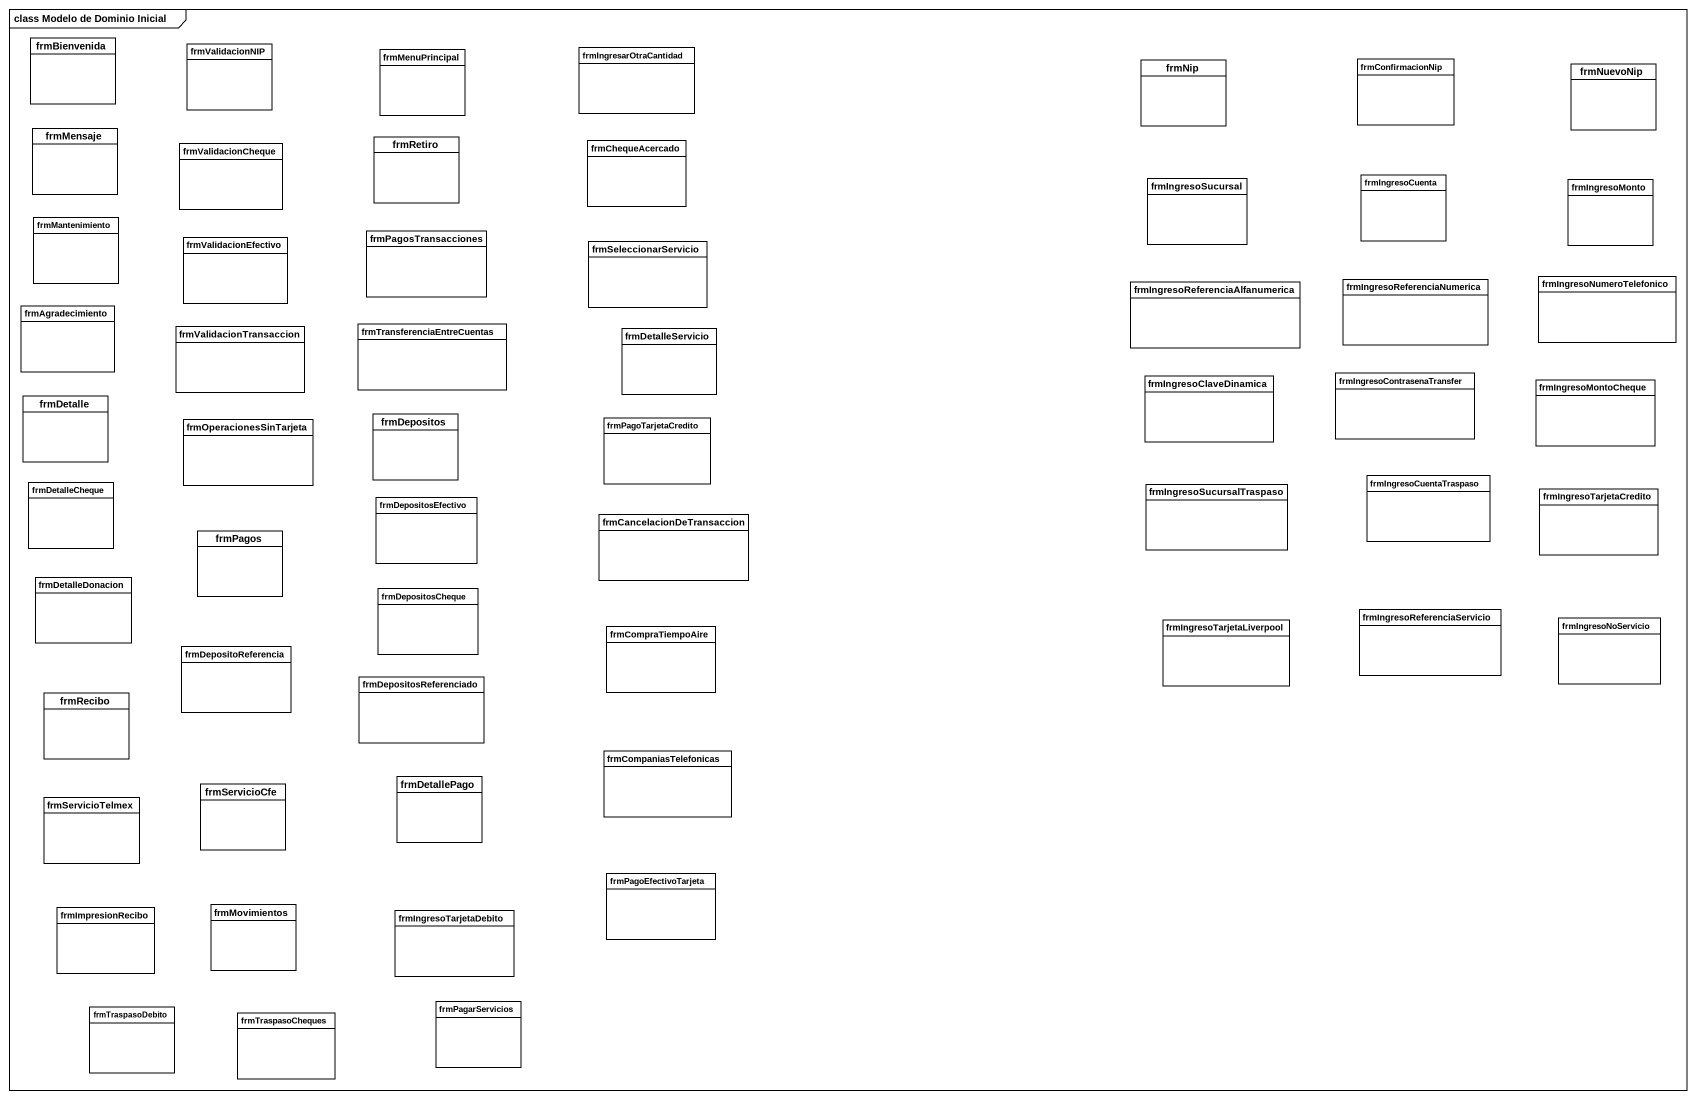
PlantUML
@startuml
mainframe class Modelo de Dominio Inicial
hide circle
hide empty members
class frmBienvenida
class frmValidacionNIP
class frmMenuPrincipal
class frmIngresarOtraCantidad
class frmNip
class frmConfirmacionNip
class frmNuevoNip
class frmMensaje
class frmValidacionCheque
class frmRetiro
class frmChequeAcercado
class frmIngresoSucursal
class frmIngresoCuenta
class frmIngresoMonto
class frmMantenimiento
class frmValidacionEfectivo
class frmPagosTransacciones
class frmSeleccionarServicio
class "frmIngresoReferenciaAlfanumerica" as frmIngresoReferenciaAlfanume
class frmIngresoReferenciaNumerica
class frmIngresoNumeroTelefonico
class frmAgradecimiento
class frmValidacionTransaccion
class frmTransferenciaEntreCuentas
class frmDetalleServicio
class frmIngresoClaveDinamica
class frmIngresoContrasenaTransfer
class frmIngresoMontoCheque
class frmDetalle
class frmOperacionesSinTarjeta
class frmDepositos
class frmPagoTarjetaCredito
class frmDetalleCheque
class frmDepositosEfectivo
class frmIngresoSucursalTraspaso
class frmIngresoCuentaTraspaso
class frmIngresoTarjetaCredito
class frmPagos
class frmCancelacionDeTransaccion
class frmDetalleDonacion
class frmDepositosCheque
class frmCompraTiempoAire
class frmIngresoTarjetaLiverpool
class frmIngresoReferenciaServicio
class frmIngresoNoServicio
class frmDepositoReferencia
class frmDepositosReferenciado
class frmRecibo
class frmCompaniasTelefonicas
class frmServicioTelmex
class frmServicioCfe
class frmDetallePago
class frmPagoEfectivoTarjeta
class frmImpresionRecibo
class frmMovimientos
class frmIngresoTarjetaDebito
class frmTraspasoDebito
class frmTraspasoCheques
class frmPagarServicios
@enduml
